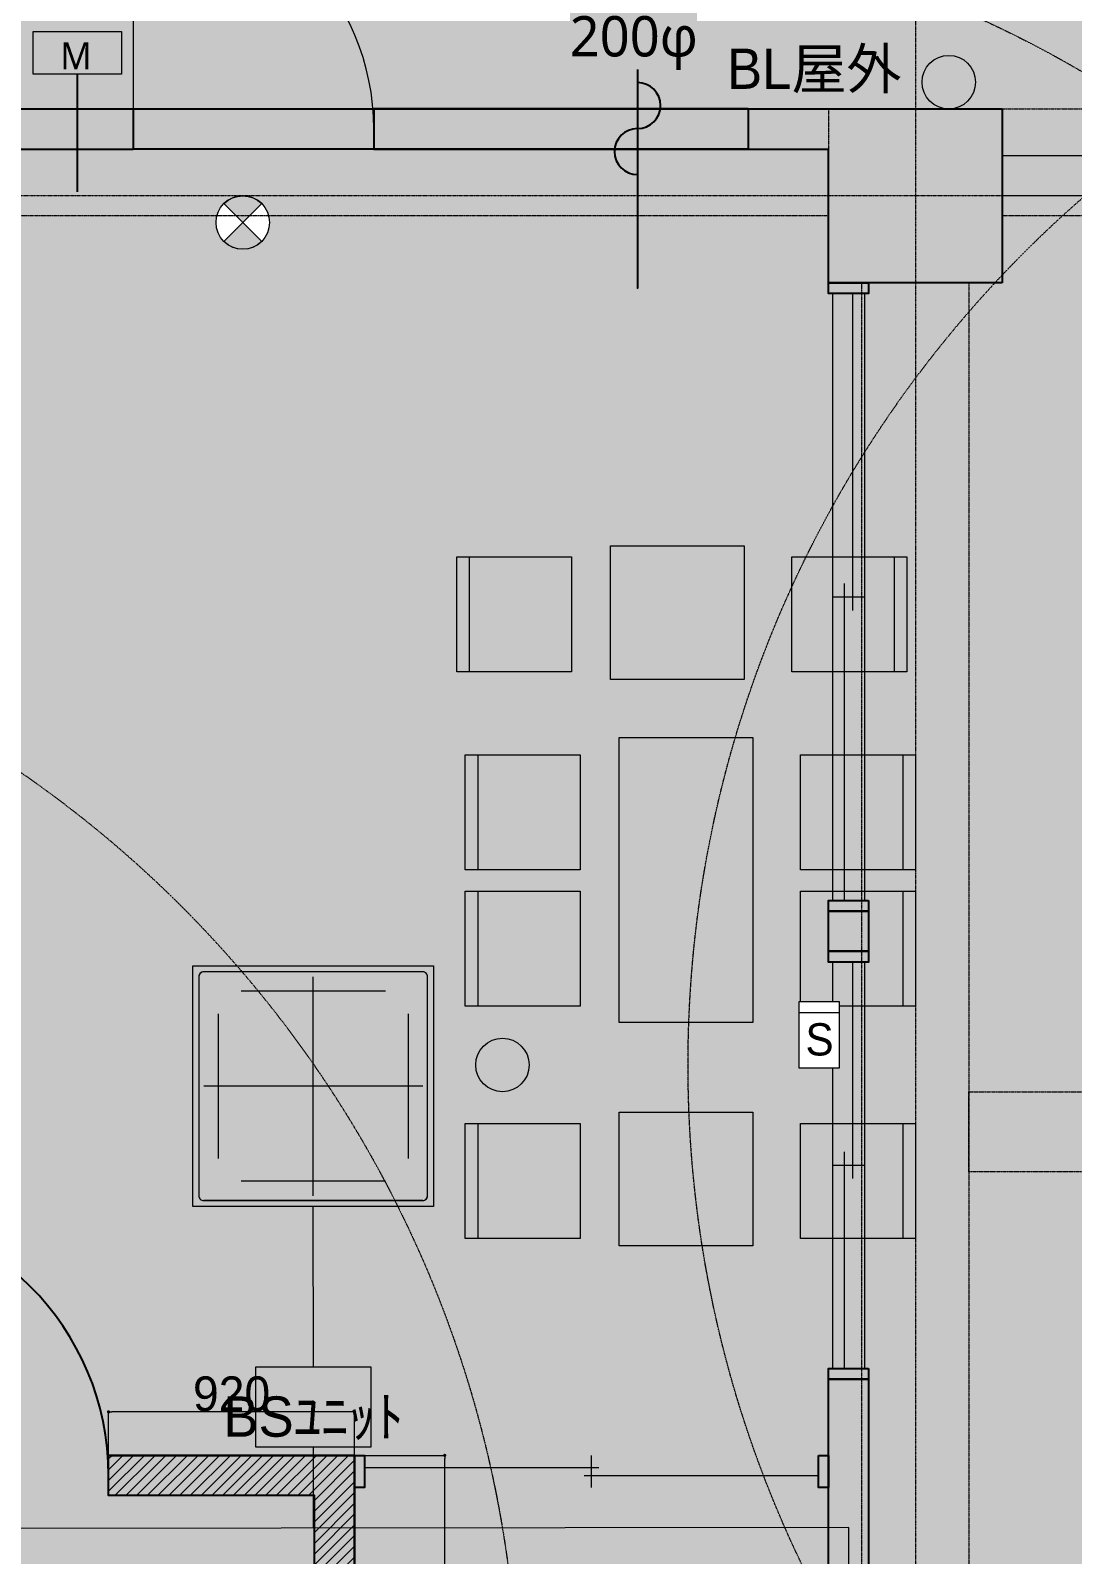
# Model space of a CAD drawing. Header units: millimetres. Extents: x -376000 to 292178, y -193032 to 188048.
# Drawn here: x -292975 to -289078, y 65768 to 71467 of the extents above; entities that cross this region are included whole.
import ezdxf

# ---------------------------------------------------------------- set-up
doc = ezdxf.new("R2010")
doc.units = ezdxf.units.MM
doc.header["$PDMODE"] = 1
doc.header["$PDSIZE"] = -2
for name, pattern in [('VW-01 短破線', [2.1161248, 1.0580624, -1.0580624]), ('VW-02 中破線', [3.527298, 2.4692356, -1.0580624]), ('ラインタイプ-1', [2.1165312, 1.0580624, -1.0584688]), ('ラインタイプ-28', [1.0581610785590276, 0.70538330078125, -0.3527777777777777]), ('ラインタイプ-6', [5.2915312, 3.175, -1.0580624, 0.3527044000000002, -0.7057644000000001]), ('短破線', [2.1161248, 1.0580624, -1.0580624])]:
    doc.linetypes.add(name, pattern=pattern)
for name, color, linetype, lineweight, true_color in [('02_0.25', 1, 'Continuous', 25, 0xff0000), ('02_線種-添景（家具・植栽)', 7, '短破線', 13, 0x555555), ('03_0.15', 7, 'Continuous', 15, 0x990099), ('04_0.10', 7, 'Continuous', 9, 0x0099ff), ('05_0.05点線', 9, 'ラインタイプ-28', 5, 0x808080), ('06一点鎖線', 7, 'ラインタイプ-6', 9, 0x9999ff), ('08_ハッチ・色', 7, 'Continuous', 5, 0x888888)]:
    doc.layers.add(name, color=color, linetype=linetype, lineweight=lineweight, true_color=true_color)
for name, color, linetype, lineweight in [('02_既存平面-内部建具・サッシ', 7, 'Continuous', 18), ('07_文字・記号', 7, 'Continuous', 9), ('_什器 (2D)', 7, 'Continuous', 5), ('_塗（エリア） (2D)', 7, 'Continuous', 5), ('_塗（壁） (2D)', 7, 'Continuous', 5), ('_天井プロット (2D)', 7, 'Continuous', 5), ('_平面図(既存部) (2D)', 7, 'Continuous', 5), ('_平面図（新設） (2D)', 7, 'Continuous', 5), ('_梁 (2D)', 7, 'Continuous', 5), ('_給排水ガス (2D)', 7, 'Continuous', 5), ('_解体部 (2D)', 7, 'Continuous', 5), ('天伏図', 7, 'Continuous', 5), ('寸法', 7, 'Continuous', 5)]:
    doc.layers.add(name, color=color, linetype=linetype, lineweight=lineweight)
doc.styles.add('Hiragino Kaku Gothic Pro W3', font='', dxfattribs={"bigfont": 'Hiragino Kaku Gothic Pro W3'})
doc.styles.add('Hiragino Sans W3', font='', dxfattribs={"bigfont": 'Hiragino Sans W3'})
doc.styles.add('Yu Gothic UI Semilight', font='Yu Gothic UI Semilight.ttf')
doc.styles.add('ＭＳ Ｐゴシック', font='MS PGothic.ttf')
doc.styles.get('Hiragino Kaku Gothic Pro W3').set_extended_font_data('Hiragino Kaku Gothic Pro W3')
doc.styles.get('Hiragino Sans W3').set_extended_font_data('Hiragino Sans W3')
doc.dimstyles.new('建具表寸法', dxfattribs={"dimtxt": 161.7816840277779, "dimasz": 0.19998779296875, "dimexe": 0, "dimexo": 0.3, "dimgap": 0.005, "dimtad": 1, "dimdsep": 46, "dimtxsty": 'Hiragino Sans W3', "dimblk": 'DOT', "dimblk1": 'DOT', "dimblk2": 'DOT', "dimcen": 0, "dimazin": 0, "dimtfac": 1, "dimtix": 1, "dimtmove": 0, "dimatfit": 0, "dimldrblk": 'VW_FILLEDARROW', "dimfxl": 1, "dimfrac": 2, "dimtolj": 1, "dimarcsym": 0})

# ---------------------------------------------------------------- blocks, each defined once
blk = doc.blocks.new('給排水ガス (2D)')
at = {"layer": '02_0.25'}
blk.add_line((-292799.4459274895, 70862.97587810234), (-292799.4459274895, 71302.97587810234), dxfattribs=at)
at = {"layer": '04_0.10', "flags": 128}
blk.add_lwpolyline([(-292634.4459274895, 71462.97587810234), (-292634.4459274895, 71302.97587810234), (-292964.4459274895, 71302.97587810234), (-292964.4459274895, 71462.97587810234)], close=True, dxfattribs=at)
at = {"layer": '07_文字・記号', "color": 5, "lineweight": 18, "true_color": 0x0000ff}
for p, q in [((-291916.6106275126, 66469.18494261718), (-291917.5473322107, 67069.18421143698)), ((-291916.1422751635, 65869.18530820722), (-291916.6106275126, 66169.18494261718)), ((-289915.0007311802, 65869.18530820722), (-296916.1357739022, 65861.12227086253)), ((-289915.0007311802, 64870.93670469813), (-289915.0007311802, 65869.18530820722))]:
    blk.add_line(p, q, dxfattribs=at)
at = {"layer": '04_0.10', "insert": (-292864.1288393782, 71422.09746375044), "char_height": 100.5049189814815, "attachment_point": 1, "line_spacing_factor": 1.006497654236691, "style": 'Yu Gothic UI Semilight'}
blk.add_mtext('M', dxfattribs=at)
blk = doc.blocks.new('塗（エリア） (2D)')
at = {"layer": '08_ハッチ・色', "linetype": 'Continuous', "lineweight": 0}
blk.add_hatch(color=253, dxfattribs=at).paths.add_polyline_path([(-296795.7557079457, 71098.55921143573), (-268765.7557079457, 71048.55921143561), (-268765.7557079457, 70848.55921143573), (-260352.6474225276, 70848.55921143573), (-260354.2004105928, 72432), (-282455.0268946796, 72432.12036787187), (-290384, 72465), (-296795.7557079457, 72965.5674559301)])
at = {"layer": '08_ハッチ・色', "linetype": 'Continuous', "lineweight": 0, "true_color": 0xffa264, "transparency": 33554636}
blk.add_hatch(color=21, dxfattribs=at).paths.add_polyline_path([(-293765.7557079457, 71098.55921143573), (-293765.7557079457, 66064.88917776561), (-293765.7557079457, 66064.88917776561), (-293765.7557079457, 64101.75786463438), (-289665.7557079456, 64101.75786463438), (-289665.7557079457, 63623.55921143572), (-282765.7557079456, 63623.55921143572), (-282765.7557079456, 71098.55921143573)])
blk = doc.blocks.new('グループ-1037')
at = {"layer": '02_線種-添景（家具・植栽)', "color": 7, "linetype": 'Continuous', "lineweight": 13}
blk.add_line((-289713.0647047588, 68757.87453149966), (-289713.0647047588, 68327.87453149966), dxfattribs=at)
at = {"layer": '02_線種-添景（家具・植栽)', "color": 7, "linetype": 'Continuous', "lineweight": 13, "flags": 128}
blk.add_lwpolyline([(-290095.286926981, 68757.87453149966), (-289665.286926981, 68757.87453149966), (-289665.286926981, 68327.87453149966), (-290095.286926981, 68327.87453149966)], close=True, dxfattribs=at)
blk = doc.blocks.new('グループ-1038')
at = {"layer": '02_線種-添景（家具・植栽)', "color": 7, "linetype": 'Continuous', "lineweight": 13}
blk.add_line((-291300.9623574947, 68327.87453149966), (-291300.9623574947, 68757.87453149966), dxfattribs=at)
at = {"layer": '02_線種-添景（家具・植栽)', "color": 7, "linetype": 'Continuous', "lineweight": 13, "flags": 128}
blk.add_lwpolyline([(-291348.7401352725, 68757.87453149966), (-290918.7401352725, 68757.87453149966), (-290918.7401352725, 68327.87453149966), (-291348.7401352725, 68327.87453149966)], close=True, dxfattribs=at)
blk = doc.blocks.new('グループ-1039')
at = {"layer": '02_線種-添景（家具・植栽)', "color": 7, "linetype": 'Continuous', "lineweight": 13}
blk.add_line((-289713.0647047588, 68247.87453149972), (-289713.0647047588, 67817.87453149972), dxfattribs=at)
at = {"layer": '02_線種-添景（家具・植栽)', "color": 7, "linetype": 'Continuous', "lineweight": 13, "flags": 128}
blk.add_lwpolyline([(-290095.286926981, 68247.87453149972), (-289665.286926981, 68247.87453149972), (-289665.286926981, 67817.87453149972), (-290095.286926981, 67817.87453149972)], close=True, dxfattribs=at)
blk = doc.blocks.new('グループ-1040')
at = {"layer": '02_線種-添景（家具・植栽)', "color": 7, "linetype": 'Continuous', "lineweight": 13}
blk.add_line((-291300.9623574947, 67817.87453149972), (-291300.9623574947, 68247.87453149972), dxfattribs=at)
at = {"layer": '02_線種-添景（家具・植栽)', "color": 7, "linetype": 'Continuous', "lineweight": 13, "flags": 128}
blk.add_lwpolyline([(-291348.7401352725, 68247.87453149972), (-290918.7401352725, 68247.87453149972), (-290918.7401352725, 67817.87453149972), (-291348.7401352725, 67817.87453149972)], close=True, dxfattribs=at)
blk = doc.blocks.new('グループ-1041')
at = {"layer": '02_線種-添景（家具・植栽)', "color": 7, "linetype": 'Continuous', "lineweight": 13, "flags": 128}
blk.add_lwpolyline([(-290773.7401352725, 68822.87453149972), (-290273.7401352725, 68822.87453149972), (-290273.7401352725, 67757.87453149972), (-290773.7401352725, 67757.87453149972)], close=True, dxfattribs=at)
at = {"layer": '02_線種-添景（家具・植栽)', "color": 7}
for name in ['グループ-1038', 'グループ-1037', 'グループ-1040', 'グループ-1039']:
    blk.add_blockref(name, (0, 0), dxfattribs=at)
blk = doc.blocks.new('グループ-1042')
at = {"layer": '02_線種-添景（家具・植栽)', "color": 7, "linetype": 'Continuous', "lineweight": 13}
blk.add_line((-289745.4229407549, 69498.09171685806), (-289745.4229407549, 69068.09171685806), dxfattribs=at)
at = {"layer": '02_線種-添景（家具・植栽)', "color": 7, "linetype": 'Continuous', "lineweight": 13, "flags": 128}
blk.add_lwpolyline([(-290127.6451629771, 69498.09171685806), (-289697.6451629771, 69498.09171685806), (-289697.6451629771, 69068.09171685806), (-290127.6451629771, 69068.09171685806)], close=True, dxfattribs=at)
blk = doc.blocks.new('グループ-1043')
at = {"layer": '02_線種-添景（家具・植栽)', "color": 7, "linetype": 'Continuous', "lineweight": 13}
blk.add_line((-291333.3205934908, 69068.09171685806), (-291333.3205934908, 69498.09171685806), dxfattribs=at)
at = {"layer": '02_線種-添景（家具・植栽)', "color": 7, "linetype": 'Continuous', "lineweight": 13, "flags": 128}
blk.add_lwpolyline([(-291381.0983712686, 69498.09171685806), (-290951.0983712686, 69498.09171685806), (-290951.0983712686, 69068.09171685806), (-291381.0983712686, 69068.09171685806)], close=True, dxfattribs=at)
blk = doc.blocks.new('グループ-1044')
at = {"layer": '02_線種-添景（家具・植栽)', "color": 7, "linetype": 'Continuous', "lineweight": 13, "flags": 128}
blk.add_lwpolyline([(-290806.0983712686, 69540.09171685806), (-290306.0983712686, 69540.09171685806), (-290306.0983712686, 69040.09171685806), (-290806.0983712686, 69040.09171685806)], close=True, dxfattribs=at)
at = {"layer": '02_線種-添景（家具・植栽)', "color": 7}
for name in ['グループ-1043', 'グループ-1042']:
    blk.add_blockref(name, (0, 0), dxfattribs=at)
blk = doc.blocks.new('グループ-1045')
at = {"layer": '02_線種-添景（家具・植栽)', "color": 7, "linetype": 'Continuous', "lineweight": 13}
blk.add_line((-289713.0647047588, 67380.25932168767), (-289713.0647047588, 66950.25932168767), dxfattribs=at)
at = {"layer": '02_線種-添景（家具・植栽)', "color": 7, "linetype": 'Continuous', "lineweight": 13, "flags": 128}
blk.add_lwpolyline([(-290095.286926981, 67380.25932168767), (-289665.286926981, 67380.25932168767), (-289665.286926981, 66950.25932168767), (-290095.286926981, 66950.25932168767)], close=True, dxfattribs=at)
blk = doc.blocks.new('グループ-1046')
at = {"layer": '02_線種-添景（家具・植栽)', "color": 7, "linetype": 'Continuous', "lineweight": 13}
blk.add_line((-291300.9623574947, 66950.25932168767), (-291300.9623574947, 67380.25932168767), dxfattribs=at)
at = {"layer": '02_線種-添景（家具・植栽)', "color": 7, "linetype": 'Continuous', "lineweight": 13, "flags": 128}
blk.add_lwpolyline([(-291348.7401352725, 67380.25932168767), (-290918.7401352725, 67380.25932168767), (-290918.7401352725, 66950.25932168767), (-291348.7401352725, 66950.25932168767)], close=True, dxfattribs=at)
blk = doc.blocks.new('グループ-1047')
at = {"layer": '02_線種-添景（家具・植栽)', "color": 7, "linetype": 'Continuous', "lineweight": 13, "flags": 128}
blk.add_lwpolyline([(-290773.7401352725, 67422.25932168767), (-290273.7401352725, 67422.25932168767), (-290273.7401352725, 66922.25932168767), (-290773.7401352725, 66922.25932168767)], close=True, dxfattribs=at)
at = {"layer": '02_線種-添景（家具・植栽)', "color": 7}
for name in ['グループ-1046', 'グループ-1045']:
    blk.add_blockref(name, (0, 0), dxfattribs=at)
blk = doc.blocks.new('什器 (2D)')
at = {"layer": '02_線種-添景（家具・植栽)', "color": 7}
for name in ['グループ-1044', 'グループ-1041', 'グループ-1047']:
    blk.add_blockref(name, (0, 0), dxfattribs=at)
blk = doc.blocks.new('塗（壁） (2D)')
at = {"layer": '08_ハッチ・色', "linetype": 'Continuous', "lineweight": 0, "true_color": 0xaaaaaa}
blk.add_hatch(color=253, dxfattribs=at).paths.add_polyline_path([(-294398.3700286064, 71173.55921143573), (-292590.7557079457, 71173.55921143573), (-292590.7557079457, 71023.55921143573), (-293690.7557079457, 71023.55921143573), (-293690.7557079457, 65988.55921143561), (-293910.7557079457, 65988.55921143561), (-293910.7557079457, 70311.75457592533), (-294398.3700286064, 70803.55921143573)])
at = {"layer": '08_ハッチ・色', "color": 214, "true_color": 0x990099}
blk.add_solid([(-291690.7557079457, 71023.55921143573), (-290290.7557079457, 71023.55921143573), (-291690.7557079457, 71173.55921143573), (-290290.7557079457, 71173.55921143573)], dxfattribs=at)
at = {"layer": '08_ハッチ・色', "color": 253, "linetype": 'Continuous', "true_color": 0xaaaaaa}
for points in [[(-290290.7557079457, 71023.55921143573), (-289990.7557079457, 71023.55921143573), (-290290.7557079457, 71173.55921143573), (-289990.7557079457, 71173.55921143573)], [(-289990.7557079457, 70523.55921143573), (-289340.7557079457, 70523.55921143573), (-289990.7557079457, 71173.55921143573), (-289340.7557079457, 71173.55921143573)]]:
    blk.add_solid(points, dxfattribs=at)
blk = doc.blocks.new('平面図(既存部) (2D)')
at = {"layer": '02_0.25'}
for p, q in [((-296890.7557079457, 71173.55921143573), (-292590.7557079457, 71173.55921143573)), ((-296890.7557079457, 71173.55921143573), (-292590.7557079457, 71173.55921143573)), ((-292590.7557079457, 71173.55921143573), (-292590.7557079457, 71023.55921143573)), ((-292590.7557079457, 71173.55921143573), (-292590.7557079457, 71023.55921143573)), ((-290290.7557079457, 71173.55921143573), (-289990.7557079457, 71173.55921143573)), ((-290290.7557079457, 71173.55921143573), (-290290.7557079457, 71023.55921143573)), ((-289990.7557079457, 71173.55921143573), (-289340.7557079457, 71173.55921143573)), ((-289990.7557079457, 71173.55921143573), (-289340.7557079457, 71173.55921143573)), ((-289340.7557079457, 71173.55921143573), (-289340.7557079457, 70523.55921143573)), ((-289340.7557079457, 71173.55921143573), (-289340.7557079457, 70523.55921143573)), ((-293690.7557079457, 71023.55921143573), (-292590.7557079457, 71023.55921143573)), ((-293690.7557079457, 71023.55921143573), (-292590.7557079457, 71023.55921143573)), ((-290290.7557079457, 71023.55921143573), (-289990.7557079457, 71023.55921143573)), ((-289990.7557079457, 70523.55921143573), (-289990.7557079457, 71023.55921143573)), ((-289990.7557079457, 70523.55921143573), (-289990.7557079457, 71023.55921143573)), ((-289340.7557079457, 70523.55921143573), (-289990.7557079457, 70523.55921143573)), ((-289340.7557079457, 70523.55921143573), (-289990.7557079457, 70523.55921143573))]:
    blk.add_line(p, q, dxfattribs=at)
at = {"layer": '06一点鎖線'}
for p, q in [((-289665.7557079456, 72935.68380817691), (-289665.7557079456, 54935.68380817689)), ((-289665.7557079456, 72935.68380817691), (-289665.7557079456, 54935.68380817689)), ((-259082.0779482403, 70848.55921143573), (-303576.2598106643, 70848.55921143573)), ((-259082.0779482403, 70848.55921143573), (-303576.2598106643, 70848.55921143573))]:
    blk.add_line(p, q, dxfattribs=at)
blk = doc.blocks.new('グループ-210')
at = {"layer": '02_0.25', "flags": 128}
for points in [[(-291762.9414993345, 66138.55921143561), (-291725.7105834646, 66138.55921143561), (-291725.7105834646, 66018.55921143561), (-291762.9414993345, 66018.55921143561)], [(-290027.9866238156, 66138.55921143561), (-289990.7557079457, 66138.55921143561), (-289990.7557079457, 66018.55921143561), (-290027.9866238156, 66018.55921143561)]]:
    blk.add_lwpolyline(points, close=True, dxfattribs=at)
at = {"layer": '03_0.15'}
for p, q in [((-290876.8486036401, 66018.55921143561), (-290876.8486036401, 66138.55921143561)), ((-291725.7105834646, 66093.55921143561), (-290848.9254167377, 66093.55921143561)), ((-290904.7717905425, 66063.55921143561), (-290027.9866238156, 66063.55921143561))]:
    blk.add_line(p, q, dxfattribs=at)
blk = doc.blocks.new('_Dot')
at = {"color": 0, "linetype": 'ByBlock', "lineweight": -2}
blk.add_line((-0.5, 0), (-1, 0), dxfattribs=at)
at = {"color": 0, "linetype": 'ByBlock', "const_width": 0.5}
blk.add_lwpolyline([(-0.25, 0, 1), (0.25, 0, 1)], format="xyb", close=True, dxfattribs=at)
blk = doc.blocks.new('*D307')
at = {"layer": 'Defpoints', "color": 0}
for p in [(-291725.7105834646, 66138.55921143561), (-291425.7105834646, 66138.55921143561), (-291762.9414993345, 64173.55921143572)]:
    blk.add_point(p, dxfattribs=at)
at = {"layer": '寸法', "color": 0, "lineweight": -2}
for p, q in [((-291725.4105834646, 66138.55921143561), (-291425.7105834646, 66138.55921143561)), ((-291425.7105834646, 64185.55847901385), (-291425.7105834646, 66126.55994385749)), ((-291762.6414993345, 64173.55921143572), (-291425.7105834646, 64173.55921143572))]:
    blk.add_line(p, q, dxfattribs=at)
at = {"layer": '寸法', "color": 0, "lineweight": -2, "xscale": 11.999267578125, "yscale": 11.999267578125, "zscale": 11.999267578125}
for p, rotation in [((-291425.7105834646, 66138.55921143561), 90), ((-291425.7105834646, 64173.55921143572), 270)]:
    blk.add_blockref('_Dot', p, dxfattribs=dict(at, rotation=rotation))
at = {"layer": '寸法', "color": 0, "insert": (-291492.66632691, 65156.05921143568), "char_height": 129.4253472222222, "attachment_point": 5, "rotation": 90, "style": 'Hiragino Kaku Gothic Pro W3'}
blk.add_mtext('\\A1;1965', dxfattribs=at)
blk = doc.blocks.new('VW_FILLEDARROW')
at = {"color": 0, "linetype": 'Continuous', "lineweight": 5, "transparency": 16777216, "flags": 128}
blk.add_lwpolyline([(-161.3333333333333, 43.22913637888779), (0, 0), (-161.3333333333333, -43.22913637888784)], close=True, dxfattribs=at)
blk = doc.blocks.new('*D308')
at = {"layer": 'Defpoints', "color": 0}
for p in [(-292682.9414993345, 66301.32829556572), (-292682.9414993345, 66138.55921143561), (-291762.9414993345, 66138.55921143561)]:
    blk.add_point(p, dxfattribs=at)
at = {"layer": '寸法', "color": 0, "lineweight": -2}
for p, q in [((-292682.9414993345, 66138.85921143561), (-292682.9414993345, 66301.32829556572)), ((-291774.9407669126, 66301.32829556572), (-292670.9422317564, 66301.32829556572)), ((-291762.9414993345, 66138.85921143561), (-291762.9414993345, 66301.32829556572))]:
    blk.add_line(p, q, dxfattribs=at)
at = {"layer": '寸法', "color": 0, "lineweight": -2, "xscale": 11.999267578125, "yscale": 11.999267578125, "zscale": 11.999267578125, "rotation": 180}
blk.add_blockref('_Dot', (-292682.9414993345, 66301.32829556572), dxfattribs=at)
at = {"layer": '寸法', "color": 0, "lineweight": -2, "xscale": 11.999267578125, "yscale": 11.999267578125, "zscale": 11.999267578125}
blk.add_blockref('_Dot', (-291762.9414993345, 66301.32829556572), dxfattribs=at)
at = {"layer": '寸法', "color": 0, "insert": (-292222.9414993345, 66368.36852030827), "char_height": 129.4253472222222, "attachment_point": 5, "style": 'Hiragino Kaku Gothic Pro W3'}
blk.add_mtext('\\A1;920', dxfattribs=at)
blk = doc.blocks.new('グループ-710')
at = {"layer": '04_0.10'}
blk.add_line((-292865.7557079457, 65088.55921143562), (-293765.7557079457, 65088.55921143562), dxfattribs=at)
blk.add_arc((-293765.7557079457, 65088.55921143562), 900, 0, 90, dxfattribs=at)
blk = doc.blocks.new('グループ-713')
at = {"layer": '04_0.10'}
blk.add_line((-292590.7557079457, 71998.55921143573), (-292590.7557079457, 71098.55921143573), dxfattribs=at)
blk.add_arc((-292590.7557079457, 71098.55921143573), 900, 0, 90, dxfattribs=at)
blk = doc.blocks.new('平面図（新設） (2D)')
at = {"layer": '02_0.25'}
for p, q in [((-290290.7557079457, 71173.55921143573), (-291690.7557079457, 71173.55921143573)), ((-291690.7557079457, 71173.55921143573), (-291690.7557079457, 71023.55921143573)), ((-291690.7557079457, 71023.55921143573), (-290290.7557079457, 71023.55921143573))]:
    blk.add_line(p, q, dxfattribs=at)
at = {"layer": '04_0.10'}
blk.add_line((-283090.7557079457, 70997.62000552309), (-289340.7557079457, 70997.62000552309), dxfattribs=at)
at = {"layer": '04_0.10', "color": 7, "transparency": 33554559}
blk.add_blockref('グループ-713', (0, 0), dxfattribs=at)
at = {"layer": '04_0.10'}
blk.add_blockref('グループ-710', (0, 0), dxfattribs=at)
blk = doc.blocks.new('グループ-1166')
at = {"layer": '07_文字・記号', "linetype": 'Continuous', "lineweight": 0, "true_color": 0x02abea}
blk.add_hatch(color=140, dxfattribs=at).paths.add_polyline_path([(-450.0000000004075, 450.0000000004278), (450.0000000004104, 450.0000000004278), (450.0000000004104, -450.0000000004075), (-450.0000000004075, -450.0000000004075)])
at = {"layer": '07_文字・記号'}
for p, q in [((-427.6611367129808, 409.5401757407817), (-427.6611367129808, -409.5401757415966)), ((409.6543520105333, 427.5419417075026), (-409.6543520088744, 427.5419417075026)), ((8.294592e-10, -409.5401757415966), (8.294592e-10, 409.5401757407817)), ((427.6611367146252, -409.5401757415966), (427.6611367146252, 409.5401757407817)), ((270.1017705574341, 355.5348778430488), (-270.1017705557751, 355.5348778430488)), ((-355.6339978990292, 270.0264894992579), (-355.6339978990292, -270.0264895000728)), ((355.6339978982287, 270.0264894992579), (355.6339978982287, -270.0264895000728)), ((409.6543520105333, 8.149073e-10), (-409.6543520088744, 8.149073e-10)), ((270.1017705574341, -355.5348778414191), (-270.1017705557751, -355.5348778414191)), ((409.6543520105333, -427.5419417083177), (-409.6543520088744, -427.5419417083177))]:
    blk.add_line(p, q, dxfattribs=at)
at = {"layer": '07_文字・記号', "flags": 128}
blk.add_lwpolyline([(-450.0000000004075, 450.0000000004278), (450.0000000004104, 450.0000000004278), (450.0000000004104, -450.0000000004075), (-450.0000000004075, -450.0000000004075)], close=True, dxfattribs=at)
for points in [[(-409.6543520088744, 427.5419417075026, 0.1988611462541293), (-422.3870715807278, 422.2693465298289, 0.1989335812276991), (-427.6611367129808, 409.5401757407817)], [(-409.6543520088744, 427.5419417075026, 0.4141323575096176), (-427.6611367129808, 409.5401757407817), (-427.6611367129808, -409.5401757415966)], [(427.6611367146252, 409.5401757407817, 0.4142956472155489), (409.6543520105333, 427.5419417075026), (-409.6543520088744, 427.5419417075026)], [(427.6611367146252, 409.5401757407817, 0.1989635995639824), (422.3870715823796, 422.2693465298289, 0.1988911436493458), (409.6543520105333, 427.5419417075026)], [(409.6543520105333, -427.5419417083177, 0.4141323574298552), (427.6611367146252, -409.5401757415966), (427.6611367146252, 409.5401757407817)], [(-427.6611367129808, -409.5401757415966, 0.1989635995818872), (-422.3870715807278, -422.2693465294215, 0.1988911436667478), (-409.6543520088744, -427.5419417083177)], [(-427.6611367129808, -409.5401757415966, 0.1989635995818872), (-422.3870715807278, -422.2693465294215, 0.1988911436667478), (-409.6543520088744, -427.5419417083177)], [(-427.6611367129808, -409.5401757415966, 0.4142956472153121), (-409.6543520088744, -427.5419417083177), (409.6543520105333, -427.5419417083177)], [(409.6543520105333, -427.5419417083177, 0.1988611462968291), (422.3870715823796, -422.2693465294215, 0.1989335811496913), (427.6611367146252, -409.5401757415966)]]:
    blk.add_lwpolyline(points, format="xyb", dxfattribs=at)
at = {"layer": '07_文字・記号', "insert": (8.294592e-10, 237.6217404526404), "char_height": 1.507573784722222, "attachment_point": 2, "line_spacing_factor": 0.9980396907557102, "style": 'ＭＳ Ｐゴシック'}
blk.add_mtext('AC', dxfattribs=at)
blk = doc.blocks.new('シンボル-5')
at = {"layer": '07_文字・記号'}
blk.add_blockref('グループ-1166', (0, 0), dxfattribs=at)
blk = doc.blocks.new('グループ-1339')
at = {"layer": '07_文字・記号', "linetype": 'Continuous', "lineweight": 0, "true_color": 0x02abea, "transparency": 33554687}
blk.add_hatch(color=140, dxfattribs=at).paths.add_polyline_path([(-291701.6106275126, 66469.18494261718), (-291701.6106275126, 66169.18494261718), (-292131.6106275126, 66169.18494261718), (-292131.6106275126, 66469.18494261718)])
at = {"layer": '07_文字・記号', "color": 7, "linetype": 'Continuous', "lineweight": 5, "transparency": 33554687, "flags": 128}
blk.add_lwpolyline([(-291701.6106275126, 66469.18494261718), (-291701.6106275126, 66169.18494261718), (-292131.6106275126, 66169.18494261718), (-292131.6106275126, 66469.18494261718)], close=True, dxfattribs=at)
at = {"layer": '07_文字・記号', "color": 7, "insert": (-291916.6106275126, 66359.22049569259), "char_height": 150.7573784722222, "attachment_point": 2, "line_spacing_factor": 1.006497654236691, "style": 'ＭＳ Ｐゴシック'}
blk.add_mtext('BSﾕﾆｯﾄ', dxfattribs=at)
blk = doc.blocks.new('誘導灯')
at = {"color": 255}
blk.add_wipeout([(100, 7.275957614183426e-12), (99.5184726672197, -9.80171403294878), (98.07852804032306, -19.509032201605578), (95.69403357322088, -29.028467725438986), (92.38795325112868, -38.26834323650172), (88.1921264348355, -47.13967368259247), (83.14696123025452, -55.55702330195294), (77.3010453362737, -63.439328416357256), (70.71067811865474, -70.71067811864748), (63.43932841636454, -77.30104533626641), (55.557023301960214, -83.14696123024726), (47.139673682599756, -88.19212643482823), (38.268343236508976, -92.38795325112142), (29.028467725446237, -95.6940335732136), (19.50903220161282, -98.07852804031577), (9.80171403295606, -99.51847266721244), (0, -99.99999999999272), (-9.80171403295606, -99.51847266721244), (-19.50903220161282, -98.07852804031577), (-29.028467725446237, -95.6940335732136), (-38.268343236508976, -92.38795325112142), (-47.139673682599756, -88.19212643482823), (-55.557023301960214, -83.14696123024726), (-63.43932841636454, -77.30104533626641), (-70.71067811865474, -70.71067811864748), (-77.3010453362737, -63.439328416357256), (-83.14696123025452, -55.55702330195294), (-88.1921264348355, -47.13967368259247), (-92.38795325112868, -38.26834323650172), (-95.69403357322088, -29.028467725438986), (-98.07852804032306, -19.509032201605578), (-99.5184726672197, -9.80171403294878), (-100, 7.275957614183426e-12), (-99.5184726672197, 9.801714032963332), (-98.07852804032306, 19.50903220162013), (-95.69403357322088, 29.028467725453538), (-92.38795325112868, 38.268343236516245), (-88.1921264348355, 47.139673682607025), (-83.14696123025452, 55.55702330196749), (-77.3010453362737, 63.43932841637178), (-70.71067811865474, 70.71067811866203), (-63.43932841636454, 77.30104533628099), (-55.557023301960214, 83.14696123026181), (-47.139673682599756, 88.19212643484275), (-38.268343236508976, 92.38795325113597), (-29.028467725446237, 95.69403357322813), (-19.50903220161282, 98.0785280403303), (-9.80171403295606, 99.518472667227), (0, 100.00000000000728), (9.80171403295606, 99.518472667227), (19.50903220161282, 98.0785280403303), (29.028467725446237, 95.69403357322813), (38.268343236508976, 92.38795325113597), (47.139673682599756, 88.19212643484275), (55.557023301960214, 83.14696123026181), (63.43932841636454, 77.30104533628099), (70.71067811865474, 70.71067811866203), (77.3010453362737, 63.43932841637178), (83.14696123025452, 55.55702330196749), (88.1921264348355, 47.139673682607025), (92.38795325112868, 38.268343236516245), (95.69403357322088, 29.028467725453538), (98.07852804032306, 19.50903220162013), (99.5184726672197, 9.801714032963332)], dxfattribs=at).dxf.layer = '07_文字・記号'
at = {"layer": '07_文字・記号', "linetype": 'Continuous', "lineweight": 0, "true_color": 0x00d136}
h = blk.add_hatch(color=102, dxfattribs=at)
edge = h.paths.add_edge_path()
edge.add_arc((5.82057e-11, -2.37712e-11), 99.99999999998741, 45.00000000003615, 134.9999999999874)
edge.add_line((-70.71067811857209, 70.71067811863759), (70.71067811863033, -70.71067811863759))
edge.add_arc((-3.64e-12, 7.7041e-12), 99.9999999999786, 225.0000000000341, 314.99999999999545, ccw=False)
edge.add_line((-70.71067811860121, -70.71067811867397), (70.71067811865942, 70.71067811866669))
at = {"layer": '07_文字・記号', "color": 92, "true_color": 0x14b500, "flags": 128}
blk.add_lwpolyline([(70.71067811865942, 70.71067811866669, 0.4142135623728459), (-70.71067811857209, 70.71067811863759), (70.71067811863031, -70.71067811863759, -0.4142135623728974), (-70.71067811860121, -70.71067811867397)], format="xyb", close=True, dxfattribs=at)
at = {"layer": '07_文字・記号', "color": 92, "true_color": 0x14b500}
blk.add_circle((0, 7.276000000000001e-12), 100, dxfattribs=at)
blk = doc.blocks.new('非常用照明')
at = {"layer": '07_文字・記号', "linetype": 'Continuous', "lineweight": 0, "true_color": 0x00d136}
h = blk.add_hatch(color=102, dxfattribs=at)
edge = h.paths.add_edge_path()
edge.add_arc((0, 0), 100, 0, 360)
at = {"layer": '07_文字・記号', "color": 92, "true_color": 0x14b500}
blk.add_circle((0, 0), 100, dxfattribs=at)
blk = doc.blocks.new('グループ-1358')
at = {"color": 255, "linetype": 'Continuous', "lineweight": 5}
blk.add_wipeout([(-290100.71334424376, 67836.0250877193), (-289950.7133442437, 67836.0250877193), (-289950.7133442437, 67586.0250877193), (-290100.71334424376, 67586.0250877193)], dxfattribs=at).dxf.layer = '天伏図'
at = {"layer": '天伏図', "color": 82, "linetype": 'Continuous', "lineweight": 5, "true_color": 0x1ade00}
blk.add_line((-290100.7133442437, 67794.90666666668), (-289950.7133442437, 67794.90666666668), dxfattribs=at)
at = {"layer": '天伏図', "color": 82, "linetype": 'Continuous', "lineweight": 5, "true_color": 0x1ade00, "flags": 128}
blk.add_lwpolyline([(-290100.7133442437, 67836.0250877193), (-289950.7133442437, 67836.0250877193), (-289950.7133442437, 67586.0250877193), (-290100.7133442437, 67586.0250877193)], close=True, dxfattribs=at)
at = {"layer": '天伏図', "color": 82, "true_color": 0x1ade00, "insert": (-290076.6456359104, 67754.64590277779), "char_height": 120.6059027777778, "attachment_point": 1, "line_spacing_factor": 1.00614523909165, "style": 'ＭＳ Ｐゴシック'}
blk.add_mtext('S', dxfattribs=at)
blk = doc.blocks.new('天井プロット (2D)')
at = {"layer": '02_0.25'}
blk.add_line((-290704.8342540177, 71320.99280020599), (-290704.8342540177, 70502.79254476906), dxfattribs=at)
at = {"layer": '02_0.25', "lineweight": 25, "flags": 128}
blk.add_lwpolyline([(-290704.5663211796, 70503.79248373392), (-290704.8342540177, 70502.79254476906), (-290705.1021868558, 70503.79248373392)], dxfattribs=at)
at = {"layer": '02_0.25'}
for centre, start, end in [((-290704.8342540177, 71185.99280020599), 270, 90), ((-290704.8342540177, 71013.99280020599), 90, 270)]:
    blk.add_arc(centre, 86, start, end, dxfattribs=at)
at = {"layer": '07_文字・記号', "color": 100, "linetype": 'VW-01 短破線', "true_color": 0x00ff3f}
for centre in [(-286215.7557079457, 67598.55921143573), (-295450.7557079457, 65151.05921143562)]:
    blk.add_circle(centre, 4299.999999999994, dxfattribs=at)
at = {"layer": '07_文字・記号', "color": 160, "true_color": 0x0036e9}
blk.add_circle((-289540.7557079457, 71273.5592114357), 99.99999999997391, dxfattribs=at)
at = {"layer": '07_文字・記号', "color": 7}
for name, p in [('誘導灯', (-292181.0377013776, 70748.55921143573)), ('シンボル-5', (-291917.5473322107, 67519.18421143739)), ('非常用照明', (-291210, 67598.55921143573))]:
    blk.add_blockref(name, p, dxfattribs=at)
at = {"layer": '07_文字・記号', "color": 7, "transparency": 33554687}
blk.add_blockref('グループ-1339', (0, 0), dxfattribs=at)
at = {"layer": '04_0.10', "insert": (-290958.5564447475, 71520.43351201156), "char_height": 150.7573784722216, "attachment_point": 1, "line_spacing_factor": 1.005087993656531, "style": 'Yu Gothic UI Semilight'}
blk.add_mtext('200φ', dxfattribs=at)
at = {"layer": '07_文字・記号', "color": 160, "true_color": 0x0036e9, "insert": (-290370.1224983851, 71399.20460069443), "char_height": 150.7573784722222, "attachment_point": 1, "line_spacing_factor": 1.006497654236691, "style": 'ＭＳ Ｐゴシック'}
blk.add_mtext('BL屋外', dxfattribs=at)
at = {"layer": '07_文字・記号', "color": 100, "linetype": 'VW-01 短破線', "true_color": 0x00ff3f}
blk.add_circle((-291210, 67598.55921143573), 4299.999999999994, dxfattribs=at)
at = {"layer": '07_文字・記号', "color": 82, "true_color": 0x1ade00, "transparency": 33554687}
blk.add_blockref('グループ-1358', (0, 0), dxfattribs=at)
blk = doc.blocks.new('梁 (2D)')
at = {"layer": '05_0.05点線', "color": 7, "linetype": 'ラインタイプ-1', "flags": 128}
for points in [[(-289990.7557079457, 71173.55921143573), (-289990.7557079457, 70773.55921143573), (-293690.7557079457, 70773.55921143573), (-293690.7557079457, 71173.55921143573)], [(-283090.7557079457, 71173.55921143573), (-283090.7557079457, 70773.55921143573), (-289340.7557079457, 70773.55921143573), (-289340.7557079457, 71173.55921143573)], [(-289465.7557079457, 64173.55921143572), (-289865.7557079457, 64173.55921143572), (-289865.7557079457, 70523.55921143573), (-289465.7557079457, 70523.55921143573)], [(-282965.7557079457, 67498.55921143573), (-282965.7557079457, 67198.55921143573), (-289465.7557079457, 67198.55921143573), (-289465.7557079457, 67498.55921143573)]]:
    blk.add_lwpolyline(points, close=True, dxfattribs=at)
blk = doc.blocks.new('解体部 (2D)')
at = {"layer": '02_0.25', "linetype": 'Continuous', "lineweight": 5}
h = blk.add_hatch(dxfattribs=at)
h.set_pattern_fill('デフォルトハッチング-1', style=0, pattern_type=2)
h.set_pattern_definition([(45, (47.62499999999999, -79.375), (47.45104087697784, 7.238695993849825), [])])
h.paths.add_polyline_path([(-291762.9414993345, 64173.55921143572), (-291912.9414993345, 64173.55921143572), (-291912.9414993345, 65988.55921143561), (-292682.9414993345, 65988.55921143561), (-292682.9414993345, 66138.55921143561), (-291762.9414993345, 66138.55921143561)])
at = {"layer": '02_0.25'}
for p, q in [((-292590.7557079457, 71173.55921143573), (-290290.7557079457, 71173.55921143573)), ((-290290.7557079457, 71023.55921143573), (-292590.7557079457, 71023.55921143573)), ((-289990.7557079457, 68173.55921143573), (-289840.7557079457, 68173.55921143573)), ((-289990.7557079457, 68173.55921143573), (-289840.7557079457, 68173.55921143573)), ((-289990.7557079457, 64823.55921143572), (-289990.7557079457, 66423.55921143573)), ((-289990.7557079457, 66423.55921143573), (-289840.7557079457, 66423.55921143573)), ((-289990.7557079457, 66423.55921143573), (-289840.7557079457, 66423.55921143573)), ((-289840.7557079457, 66423.55921143573), (-289840.7557079457, 64823.55921143572)), ((-291762.9414993345, 66138.55921143561), (-292682.9414993345, 66138.55921143561)), ((-292682.9414993345, 65988.55921143561), (-292682.9414993345, 66138.55921143561)), ((-291762.9414993345, 64173.55921143572), (-291762.9414993345, 66138.55921143561)), ((-291912.9414993345, 65988.55921143561), (-292682.9414993345, 65988.55921143561)), ((-291912.9414993345, 64173.55921143572), (-291912.9414993345, 65988.55921143561))]:
    blk.add_line(p, q, dxfattribs=at)
at = {"layer": '02_0.25', "flags": 128}
for points in [[(-289840.7557079457, 70523.55921143573), (-289840.7557079457, 70483.55921143573), (-289990.7557079457, 70483.55921143573), (-289990.7557079457, 70523.55921143573)], [(-289840.7557079457, 68213.55921143573), (-289840.7557079457, 68173.55921143573), (-289990.7557079457, 68173.55921143573), (-289990.7557079457, 68213.55921143573)], [(-289990.7557079457, 68173.55921143573), (-289840.7557079457, 68173.55921143573), (-289840.7557079457, 68023.55921143573), (-289990.7557079457, 68023.55921143573)], [(-289840.7557079457, 68023.55921143573), (-289840.7557079457, 67983.55921143573), (-289990.7557079457, 67983.55921143573), (-289990.7557079457, 68023.55921143573)], [(-289840.7557079457, 66463.55921143573), (-289840.7557079457, 66423.55921143573), (-289990.7557079457, 66423.55921143573), (-289990.7557079457, 66463.55921143573)], [(-291762.9414993345, 64173.55921143572), (-291912.9414993345, 64173.55921143572), (-291912.9414993345, 65988.55921143561), (-292682.9414993345, 65988.55921143561), (-292682.9414993345, 66138.55921143561), (-291762.9414993345, 66138.55921143561)]]:
    blk.add_lwpolyline(points, close=True, dxfattribs=at)
at = {"layer": '02_0.25'}
blk.add_arc((-293682.9414993345, 66063.55921143561), 1000, 0, 90, dxfattribs=at)
at = {"layer": '02_既存平面-内部建具・サッシ', "color": 214, "linetype": 'VW-02 中破線', "true_color": 0x990099}
blk.add_line((-283090.7557079457, 70848.55921143573), (-289340.7557079457, 70848.55921143573), dxfattribs=at)
at = {"layer": '03_0.15'}
for p, q in [((-289900.8741871395, 70483.55921143573), (-289900.8741871395, 69298.55921143573)), ((-289930.8741871395, 68213.55921143573), (-289930.8741871395, 69398.55921143573)), ((-289975.8741871395, 69348.55921143573), (-289855.8741871395, 69348.55921143573)), ((-289900.8741871395, 67983.55921143573), (-289900.8741871395, 67173.55921143573)), ((-289930.8741871395, 66463.55921143573), (-289930.8741871395, 67273.55921143573)), ((-289975.8741871395, 67223.55921143573), (-289855.8741871395, 67223.55921143573))]:
    blk.add_line(p, q, dxfattribs=at)
at = {"layer": '04_0.10'}
for p, q in [((-289975.7557079457, 70483.55921143573), (-289975.7557079457, 68213.55921143573)), ((-289855.8741871395, 70483.55921143573), (-289855.8741871395, 68213.55921143573)), ((-289975.7557079457, 67983.55921143573), (-289975.7557079457, 66463.55921143573)), ((-289855.8741871395, 67983.55921143573), (-289855.8741871395, 66463.55921143573))]:
    blk.add_line(p, q, dxfattribs=at)
at = {"layer": '02_0.25', "color": 7}
blk.add_blockref('グループ-210', (0, 0), dxfattribs=at)
at = {"layer": '寸法'}
dim = blk.add_linear_dim(base=(-292682.9414993345, 66301.32829556572), p1=(-291762.9414993345, 66138.55921143561), p2=(-292682.9414993345, 66138.55921143561), dimstyle='建具表寸法', override={"dimtxt": 129.4253472222222, "dimasz": 11.999267578125, "dimgap": 0.3, "dimpost": '<>', "dimtxsty": 'Hiragino Kaku Gothic Pro W3', "dimtmove": 2}, dxfattribs=at)
dim.commit()
dim.dimension.update_dxf_attribs({"geometry": '*D308', "text_midpoint": (-292222.9414993345, 66368.36852030827)})
dim = blk.add_linear_dim(base=(-291425.7105834646, 66138.55921143561), p1=(-291762.9414993345, 64173.55921143572), p2=(-291725.7105834646, 66138.55921143561), angle=270, dimstyle='建具表寸法', override={"dimtxt": 129.4253472222222, "dimasz": 11.999267578125, "dimgap": 0.3, "dimpost": '<>', "dimtxsty": 'Hiragino Kaku Gothic Pro W3', "dimtmove": 2}, dxfattribs=at)
dim.commit()
dim.dimension.update_dxf_attribs({"geometry": '*D307', "text_midpoint": (-291492.66632691, 65156.05921143568)})

msp = doc.modelspace()

# ---------------------------------------------------------------- block references
at = {"layer": '_什器 (2D)'}
msp.add_blockref('什器 (2D)', (0, 0), dxfattribs=at)
at = {"layer": '_塗（エリア） (2D)'}
msp.add_blockref('塗（エリア） (2D)', (0, 0), dxfattribs=at)
at = {"layer": '_塗（壁） (2D)'}
msp.add_blockref('塗（壁） (2D)', (0, 0), dxfattribs=at)
at = {"layer": '_給排水ガス (2D)'}
msp.add_blockref('給排水ガス (2D)', (0, 0), dxfattribs=at)

# ---------------------------------------------------------------- next in the draw order: block references
at = {"layer": '_平面図(既存部) (2D)'}
msp.add_blockref('平面図(既存部) (2D)', (0, 0), dxfattribs=at)

# ---------------------------------------------------------------- next in the draw order: block references
at = {"layer": '_解体部 (2D)'}
msp.add_blockref('解体部 (2D)', (0, 0), dxfattribs=at)

# ---------------------------------------------------------------- next in the draw order: block references
at = {"layer": '_平面図（新設） (2D)'}
msp.add_blockref('平面図（新設） (2D)', (0, 0), dxfattribs=at)

# ---------------------------------------------------------------- next in the draw order: block references
at = {"layer": '_天井プロット (2D)'}
msp.add_blockref('天井プロット (2D)', (0, 0), dxfattribs=at)

# ---------------------------------------------------------------- next in the draw order: block references
at = {"layer": '_梁 (2D)'}
msp.add_blockref('梁 (2D)', (0, 0), dxfattribs=at)

doc.saveas('drawing.dxf')
